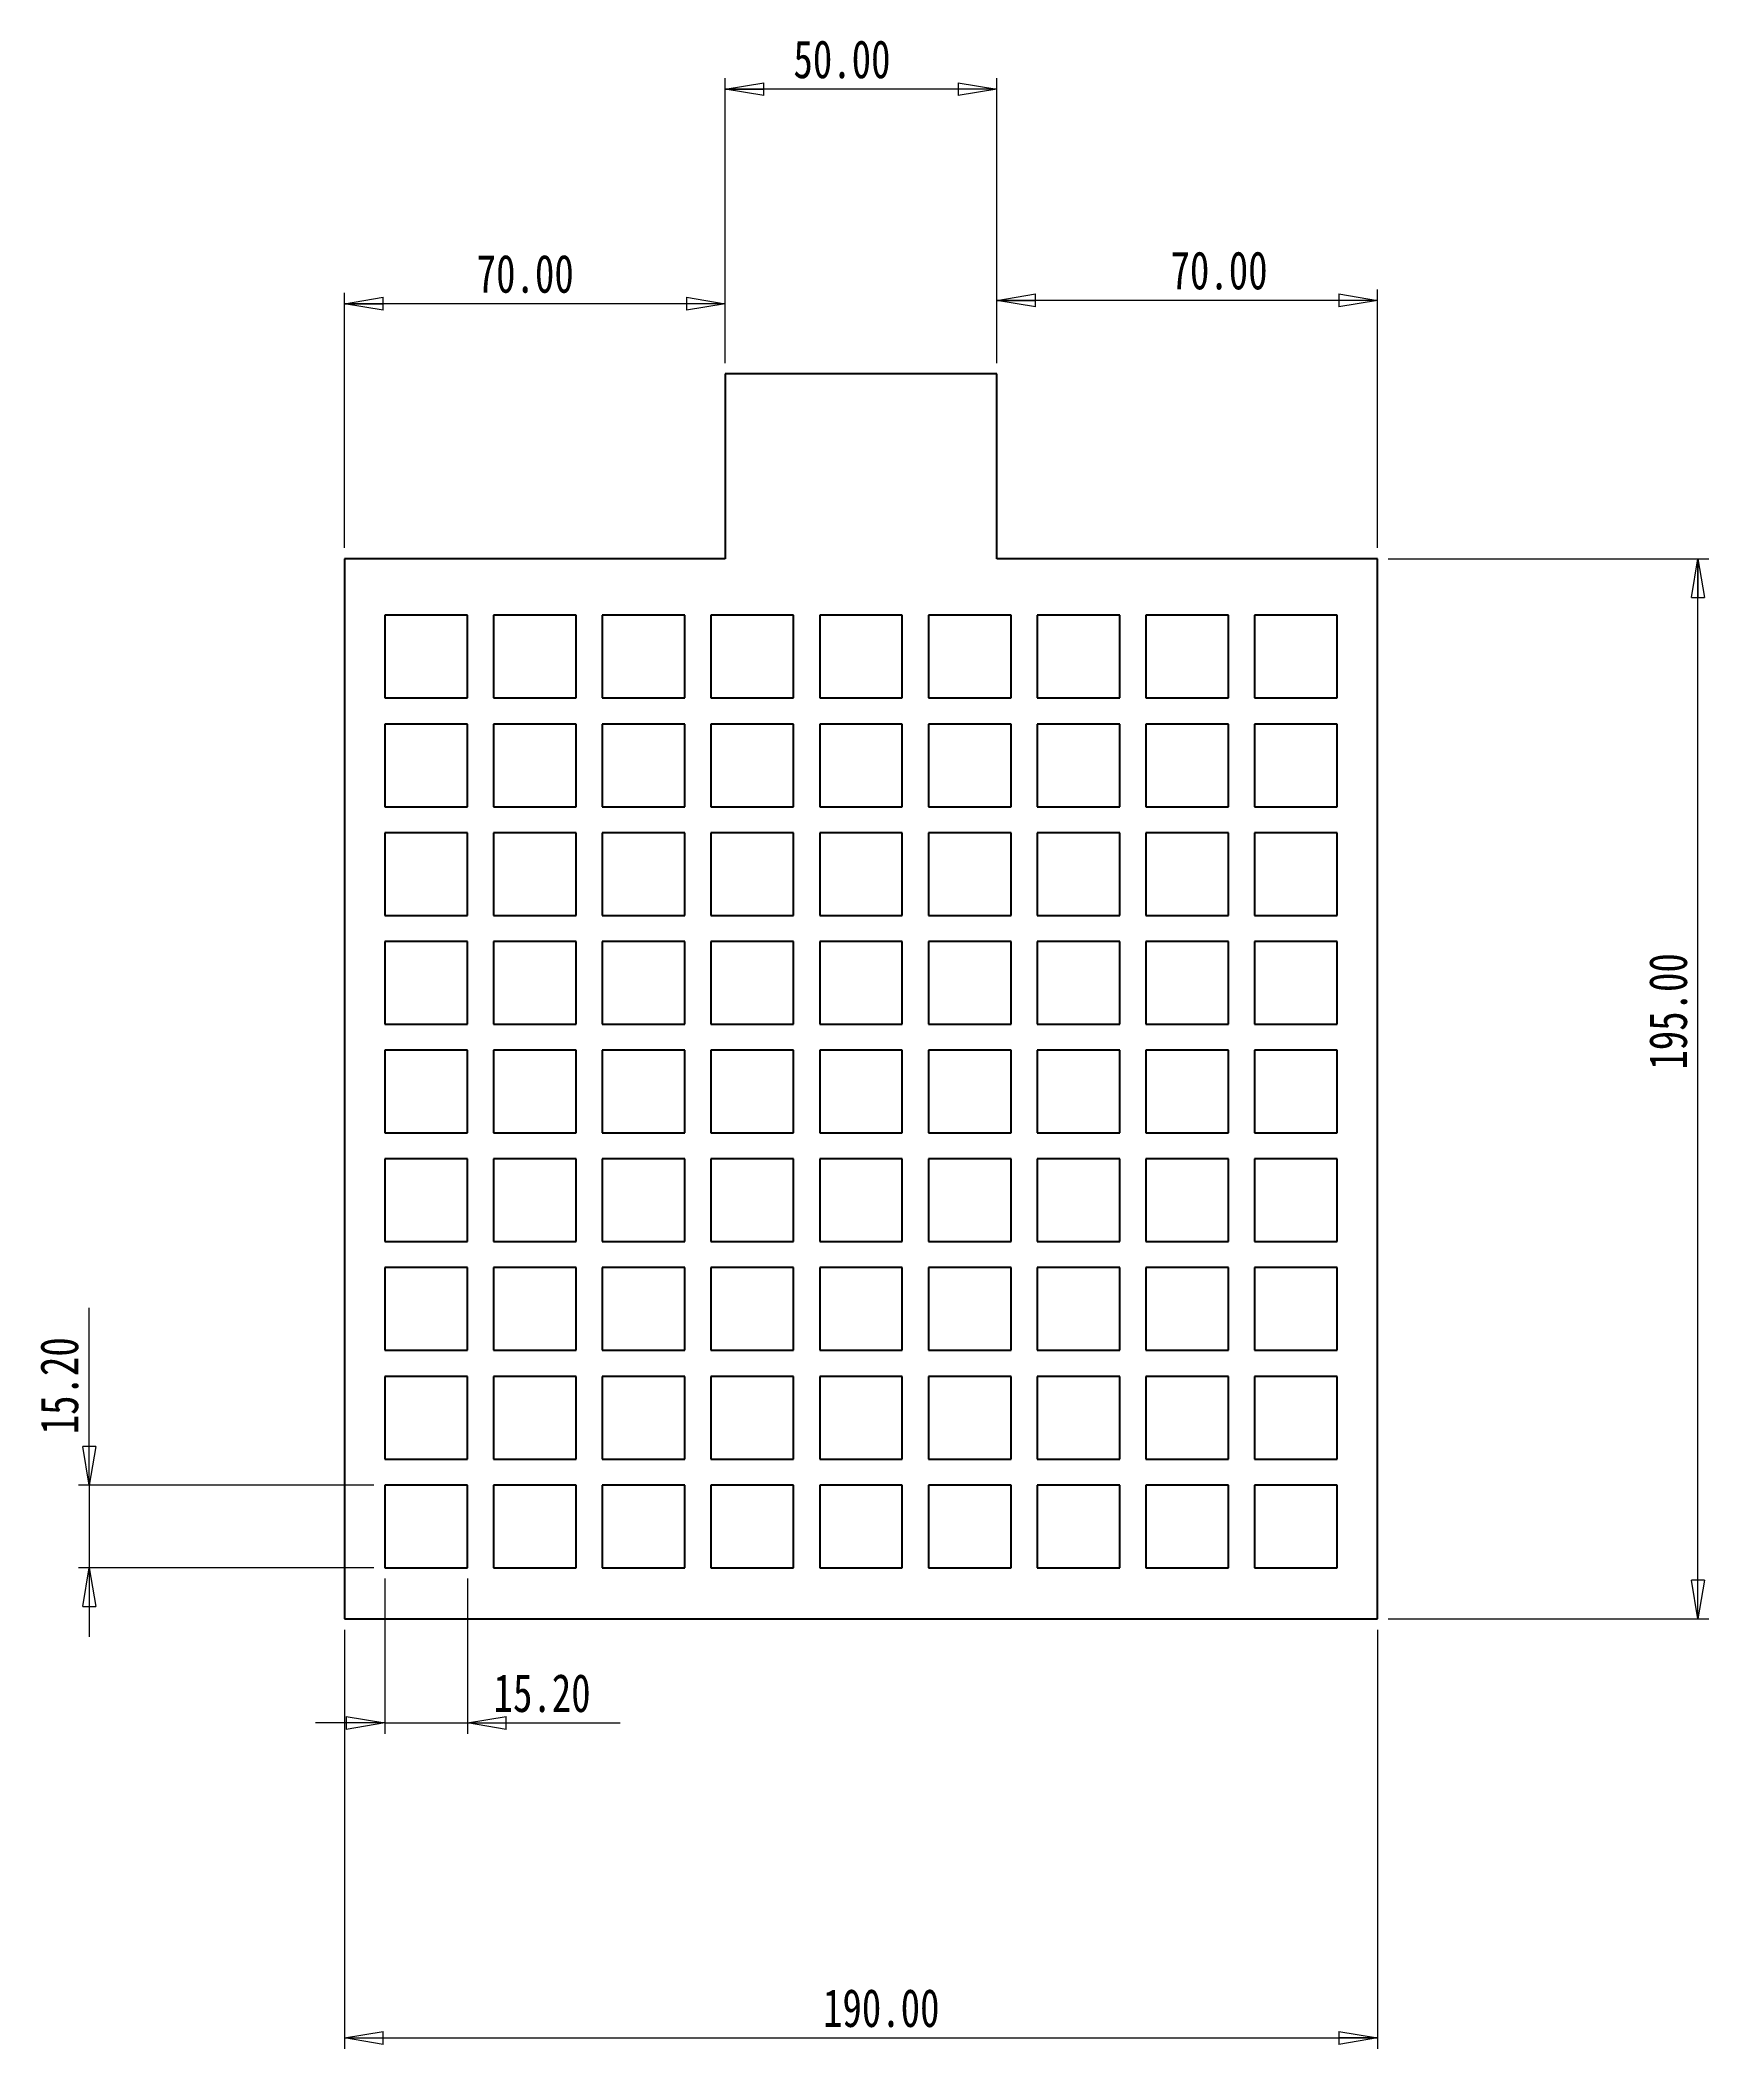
# Model space of a CAD drawing. Header units: millimetres. Extents: x 37 to 190, y 79 to 264.
import ezdxf

# ---------------------------------------------------------------- set-up
doc = ezdxf.new("R2010")
doc.units = ezdxf.units.MM
doc.styles.add('SLDTEXTSTYLE0', font='TXT', dxfattribs={"width": 0.75})
doc.dimstyles.new('SLDDIMSTYLE0', dxfattribs={"dimtxt": 3.5, "dimasz": 3.556, "dimexe": 0, "dimexo": 0.0625, "dimgap": 0.875, "dimtad": 1, "dimlfac": 2, "dimrnd": 1e-09, "dimzin": 4, "dimdsep": 46, "dimtxsty": 'SLDTEXTSTYLE0', "dimblk1": 'CLOSED', "dimblk2": 'CLOSED', "dimsah": 1, "dimcen": 0.09, "dimadec": 0, "dimazin": 1, "dimtfac": 1, "dimtofl": 0, "dimtmove": 0, "dimatfit": 3, "dimldrblk": 'CLOSED', "dimfxl": 1, "dimfrac": 2, "dimtolj": 1, "dimtzin": 12, "dimarcsym": 0})
doc.dimstyles.new('SLDDIMSTYLE1', dxfattribs={"dimtxt": 3.5, "dimasz": 3.556, "dimexe": 0, "dimexo": 0.0625, "dimgap": 0.875, "dimtad": 1, "dimlfac": 2, "dimrnd": 1e-09, "dimzin": 4, "dimdsep": 46, "dimtxsty": 'SLDTEXTSTYLE0', "dimblk1": 'CLOSED', "dimblk2": 'CLOSED', "dimsah": 1, "dimcen": 0.09, "dimadec": 0, "dimazin": 1, "dimtfac": 1, "dimtmove": 0, "dimatfit": 0, "dimldrblk": 'CLOSED', "dimfxl": 1, "dimfrac": 2, "dimtolj": 1, "dimtzin": 12, "dimarcsym": 0})

# ---------------------------------------------------------------- blocks, each defined once
blk = doc.blocks.new('_Closed')
at = {"color": 0, "linetype": 'ByBlock', "lineweight": -2}
for p, q in [((-1, 0.166667), (0, 0)), ((-1, 0.166667), (-1, -0.166667)), ((0, 0), (-1, -0.166667)), ((0, 0), (-1, 0))]:
    blk.add_line(p, q, dxfattribs=at)
blk = doc.blocks.new('_D')
at = {"color": 7, "linetype": 'Continuous', "lineweight": 0, "transparency": 16777216}
for p, q in [((64.65, 217.3), (64.65, 240.76)), ((99.65, 234.3), (99.65, 240.76)), ((99.65, 239.76), (64.65, 239.76))]:
    blk.add_line(p, q, dxfattribs=at)
at = {"color": 7, "linetype": 'Continuous', "lineweight": 18, "transparency": 16777216, "xscale": 3.556, "yscale": 3.556, "rotation": 180.0000000000004}
blk.add_blockref('_Closed', (64.65, 239.76, -0.63), dxfattribs=at)
at = {"color": 7, "linetype": 'Continuous', "lineweight": 18, "transparency": 16777216, "xscale": 3.556, "yscale": 3.556}
blk.add_blockref('_Closed', (99.65, 239.76, -0.63), dxfattribs=at)
at = {"color": 7, "linetype": 'Continuous', "lineweight": 18, "transparency": 16777216, "insert": (76.81, 244.27), "char_height": 3.5, "attachment_point": 1, "style": 'SLDTEXTSTYLE0'}
blk.add_mtext('70.00', dxfattribs=at)
blk = doc.blocks.new('_D_1')
at = {"color": 7, "linetype": 'Continuous', "lineweight": 0, "transparency": 16777216}
for p, q in [((99.65, 234.3), (99.65, 260.49)), ((124.65, 259.49), (99.65, 259.49)), ((124.65, 234.3), (124.65, 260.49))]:
    blk.add_line(p, q, dxfattribs=at)
at = {"color": 7, "linetype": 'Continuous', "lineweight": 18, "transparency": 16777216, "xscale": 3.556, "yscale": 3.556, "rotation": 180.0000000000004}
blk.add_blockref('_Closed', (99.65, 259.49, -0.63), dxfattribs=at)
at = {"color": 7, "linetype": 'Continuous', "lineweight": 18, "transparency": 16777216, "xscale": 3.556, "yscale": 3.556}
blk.add_blockref('_Closed', (124.65, 259.49, -0.63), dxfattribs=at)
at = {"color": 7, "linetype": 'Continuous', "lineweight": 18, "transparency": 16777216, "insert": (105.94, 264), "char_height": 3.5, "attachment_point": 1, "style": 'SLDTEXTSTYLE0'}
blk.add_mtext('50.00', dxfattribs=at)
blk = doc.blocks.new('_D_2')
at = {"color": 7, "linetype": 'Continuous', "lineweight": 0, "transparency": 16777216}
for p, q in [((124.65, 234.3), (124.65, 241.07)), ((159.65, 217.3), (159.65, 241.07)), ((159.65, 240.07), (124.65, 240.07))]:
    blk.add_line(p, q, dxfattribs=at)
at = {"color": 7, "linetype": 'Continuous', "lineweight": 18, "transparency": 16777216, "xscale": 3.556, "yscale": 3.556, "rotation": 180.0000000000004}
blk.add_blockref('_Closed', (124.65, 240.07, -0.63), dxfattribs=at)
at = {"color": 7, "linetype": 'Continuous', "lineweight": 18, "transparency": 16777216, "xscale": 3.556, "yscale": 3.556}
blk.add_blockref('_Closed', (159.65, 240.07, -0.63), dxfattribs=at)
at = {"color": 7, "linetype": 'Continuous', "lineweight": 18, "transparency": 16777216, "insert": (140.62, 244.58), "char_height": 3.5, "attachment_point": 1, "style": 'SLDTEXTSTYLE0'}
blk.add_mtext('70.00', dxfattribs=at)
blk = doc.blocks.new('_D_3')
at = {"color": 7, "linetype": 'Continuous', "lineweight": 0, "transparency": 16777216}
for p, q in [((160.65, 216.3), (190.13, 216.3)), ((189.13, 118.8), (189.13, 216.3)), ((160.65, 118.8), (190.13, 118.8))]:
    blk.add_line(p, q, dxfattribs=at)
at = {"color": 7, "linetype": 'Continuous', "lineweight": 18, "transparency": 16777216, "xscale": 3.556, "yscale": 3.556}
for p, rotation in [((189.13, 216.3, -0.63), 90.0000000000004), ((189.13, 118.8, -0.63), 270.0000000000004)]:
    blk.add_blockref('_Closed', p, dxfattribs=dict(at, rotation=rotation))
at = {"color": 7, "linetype": 'Continuous', "lineweight": 18, "transparency": 16777216, "insert": (184.62, 169.31), "char_height": 3.5, "attachment_point": 1, "rotation": 90, "style": 'SLDTEXTSTYLE0'}
blk.add_mtext('195.00', dxfattribs=at)
blk = doc.blocks.new('_D_4')
at = {"color": 7, "linetype": 'Continuous', "lineweight": 0, "transparency": 16777216}
for p, q in [((64.65, 117.8), (64.65, 79.25)), ((159.65, 117.8), (159.65, 79.25)), ((64.65, 80.25), (159.65, 80.25))]:
    blk.add_line(p, q, dxfattribs=at)
at = {"color": 7, "linetype": 'Continuous', "lineweight": 18, "transparency": 16777216, "xscale": 3.556, "yscale": 3.556, "rotation": 180.0000000000004}
blk.add_blockref('_Closed', (64.65, 80.25, -0.63), dxfattribs=at)
at = {"color": 7, "linetype": 'Continuous', "lineweight": 18, "transparency": 16777216, "xscale": 3.556, "yscale": 3.556}
blk.add_blockref('_Closed', (159.65, 80.25, -0.63), dxfattribs=at)
at = {"color": 7, "linetype": 'Continuous', "lineweight": 18, "transparency": 16777216, "insert": (108.66, 84.76), "char_height": 3.5, "attachment_point": 1, "style": 'SLDTEXTSTYLE0'}
blk.add_mtext('190.00', dxfattribs=at)
blk = doc.blocks.new('_D_5')
at = {"color": 7, "linetype": 'Continuous', "lineweight": 0, "transparency": 16777216}
for p, q in [((68.35, 122.5), (68.35, 108.22)), ((75.95, 122.5), (75.95, 108.22)), ((68.35, 109.22), (62, 109.22)), ((68.35, 109.22), (75.95, 109.22)), ((75.95, 109.22), (89.99, 109.22))]:
    blk.add_line(p, q, dxfattribs=at)
at = {"color": 7, "linetype": 'Continuous', "lineweight": 18, "transparency": 16777216, "xscale": 3.556, "yscale": 3.556}
blk.add_blockref('_Closed', (68.35, 109.22, -0.63), dxfattribs=at)
at = {"color": 7, "linetype": 'Continuous', "lineweight": 18, "transparency": 16777216, "xscale": 3.556, "yscale": 3.556, "rotation": 180.0000000000004}
blk.add_blockref('_Closed', (75.95, 109.22, -0.63), dxfattribs=at)
at = {"color": 7, "linetype": 'Continuous', "lineweight": 18, "transparency": 16777216, "insert": (78.36, 113.73), "char_height": 3.5, "attachment_point": 1, "style": 'SLDTEXTSTYLE0'}
blk.add_mtext('15.20', dxfattribs=at)
blk = doc.blocks.new('_D_6')
at = {"color": 7, "linetype": 'Continuous', "lineweight": 0, "transparency": 16777216}
for p, q in [((41.18, 131.1), (41.18, 147.41)), ((67.35, 131.1), (40.18, 131.1)), ((41.18, 131.1), (41.18, 123.5)), ((67.35, 123.5), (40.18, 123.5)), ((41.18, 123.5), (41.18, 117.15))]:
    blk.add_line(p, q, dxfattribs=at)
at = {"color": 7, "linetype": 'Continuous', "lineweight": 18, "transparency": 16777216, "xscale": 3.556, "yscale": 3.556}
for p, rotation in [((41.18, 131.1, -0.63), 270.0000000000004), ((41.18, 123.5, -0.63), 90.0000000000004)]:
    blk.add_blockref('_Closed', p, dxfattribs=dict(at, rotation=rotation))
at = {"color": 7, "linetype": 'Continuous', "lineweight": 18, "transparency": 16777216, "insert": (36.66, 135.77), "char_height": 3.5, "attachment_point": 1, "rotation": 90, "style": 'SLDTEXTSTYLE0'}
blk.add_mtext('15.20', dxfattribs=at)

msp = doc.modelspace()

# ---------------------------------------------------------------- linework, layer by layer
at = {"color": 7, "linetype": 'Continuous', "lineweight": 25}
for p, q in [((99.653, 233.2988), (99.653, 216.2988)), ((124.653, 233.2988), (99.653, 233.2988)), ((124.653, 216.2988), (124.653, 233.2988)), ((99.653, 216.2988), (64.653, 216.2988)), ((64.653, 216.2988), (64.653, 118.7988)), ((159.653, 216.2988), (124.653, 216.2988)), ((159.653, 118.7988), (159.653, 216.2988)), ((68.353, 211.0988), (68.353, 203.4988)), ((75.953, 211.0988), (68.353, 211.0988)), ((75.953, 203.4988), (75.953, 211.0988)), ((78.353, 211.0988), (78.353, 203.4988)), ((85.953, 211.0988), (78.353, 211.0988)), ((85.953, 203.4988), (85.953, 211.0988)), ((88.353, 211.0988), (88.353, 203.4988)), ((95.953, 211.0988), (88.353, 211.0988)), ((95.953, 203.4988), (95.953, 211.0988)), ((98.353, 211.0988), (98.353, 203.4988)), ((105.953, 211.0988), (98.353, 211.0988)), ((105.953, 203.4988), (105.953, 211.0988)), ((108.353, 211.0988), (108.353, 203.4988)), ((115.953, 211.0988), (108.353, 211.0988)), ((115.953, 203.4988), (115.953, 211.0988)), ((118.353, 211.0988), (118.353, 203.4988)), ((125.953, 211.0988), (118.353, 211.0988)), ((125.953, 203.4988), (125.953, 211.0988)), ((128.353, 211.0988), (128.353, 203.4988)), ((135.953, 211.0988), (128.353, 211.0988)), ((135.953, 203.4988), (135.953, 211.0988)), ((138.353, 211.0988), (138.353, 203.4988)), ((145.953, 211.0988), (138.353, 211.0988)), ((145.953, 203.4988), (145.953, 211.0988)), ((148.353, 211.0988), (148.353, 203.4988)), ((155.953, 211.0988), (148.353, 211.0988)), ((155.953, 203.4988), (155.953, 211.0988)), ((68.353, 203.4988), (75.953, 203.4988)), ((78.353, 203.4988), (85.953, 203.4988)), ((88.353, 203.4988), (95.953, 203.4988)), ((98.353, 203.4988), (105.953, 203.4988)), ((108.353, 203.4988), (115.953, 203.4988)), ((118.353, 203.4988), (125.953, 203.4988)), ((128.353, 203.4988), (135.953, 203.4988)), ((138.353, 203.4988), (145.953, 203.4988)), ((148.353, 203.4988), (155.953, 203.4988)), ((68.353, 201.0988), (68.353, 193.4988)), ((75.953, 201.0988), (68.353, 201.0988)), ((75.953, 193.4988), (75.953, 201.0988)), ((78.353, 201.0988), (78.353, 193.4988)), ((85.953, 201.0988), (78.353, 201.0988)), ((85.953, 193.4988), (85.953, 201.0988)), ((88.353, 201.0988), (88.353, 193.4988)), ((95.953, 201.0988), (88.353, 201.0988)), ((95.953, 193.4988), (95.953, 201.0988)), ((98.353, 201.0988), (98.353, 193.4988)), ((105.953, 201.0988), (98.353, 201.0988)), ((105.953, 193.4988), (105.953, 201.0988)), ((108.353, 201.0988), (108.353, 193.4988)), ((115.953, 201.0988), (108.353, 201.0988)), ((115.953, 193.4988), (115.953, 201.0988)), ((118.353, 201.0988), (118.353, 193.4988)), ((125.953, 201.0988), (118.353, 201.0988)), ((125.953, 193.4988), (125.953, 201.0988)), ((128.353, 201.0988), (128.353, 193.4988)), ((135.953, 201.0988), (128.353, 201.0988)), ((135.953, 193.4988), (135.953, 201.0988)), ((138.353, 201.0988), (138.353, 193.4988)), ((145.953, 201.0988), (138.353, 201.0988)), ((145.953, 193.4988), (145.953, 201.0988)), ((148.353, 201.0988), (148.353, 193.4988)), ((155.953, 201.0988), (148.353, 201.0988)), ((155.953, 193.4988), (155.953, 201.0988)), ((68.353, 193.4988), (75.953, 193.4988)), ((78.353, 193.4988), (85.953, 193.4988)), ((88.353, 193.4988), (95.953, 193.4988)), ((98.353, 193.4988), (105.953, 193.4988)), ((108.353, 193.4988), (115.953, 193.4988)), ((118.353, 193.4988), (125.953, 193.4988)), ((128.353, 193.4988), (135.953, 193.4988)), ((138.353, 193.4988), (145.953, 193.4988)), ((148.353, 193.4988), (155.953, 193.4988)), ((68.353, 191.0988), (68.353, 183.4988)), ((75.953, 191.0988), (68.353, 191.0988)), ((75.953, 183.4988), (75.953, 191.0988)), ((78.353, 191.0988), (78.353, 183.4988)), ((85.953, 191.0988), (78.353, 191.0988)), ((85.953, 183.4988), (85.953, 191.0988)), ((88.353, 191.0988), (88.353, 183.4988)), ((95.953, 191.0988), (88.353, 191.0988)), ((95.953, 183.4988), (95.953, 191.0988)), ((98.353, 191.0988), (98.353, 183.4988)), ((105.953, 191.0988), (98.353, 191.0988)), ((105.953, 183.4988), (105.953, 191.0988)), ((108.353, 191.0988), (108.353, 183.4988)), ((115.953, 191.0988), (108.353, 191.0988)), ((115.953, 183.4988), (115.953, 191.0988)), ((118.353, 191.0988), (118.353, 183.4988)), ((125.953, 191.0988), (118.353, 191.0988)), ((125.953, 183.4988), (125.953, 191.0988)), ((128.353, 191.0988), (128.353, 183.4988)), ((135.953, 191.0988), (128.353, 191.0988)), ((135.953, 183.4988), (135.953, 191.0988)), ((138.353, 191.0988), (138.353, 183.4988)), ((145.953, 191.0988), (138.353, 191.0988)), ((145.953, 183.4988), (145.953, 191.0988)), ((148.353, 191.0988), (148.353, 183.4988)), ((155.953, 191.0988), (148.353, 191.0988)), ((155.953, 183.4988), (155.953, 191.0988)), ((68.353, 183.4988), (75.953, 183.4988)), ((78.353, 183.4988), (85.953, 183.4988)), ((88.353, 183.4988), (95.953, 183.4988)), ((98.353, 183.4988), (105.953, 183.4988)), ((108.353, 183.4988), (115.953, 183.4988)), ((118.353, 183.4988), (125.953, 183.4988)), ((128.353, 183.4988), (135.953, 183.4988)), ((138.353, 183.4988), (145.953, 183.4988)), ((148.353, 183.4988), (155.953, 183.4988)), ((68.353, 181.0988), (68.353, 173.4988)), ((75.953, 181.0988), (68.353, 181.0988)), ((75.953, 173.4988), (75.953, 181.0988)), ((78.353, 181.0988), (78.353, 173.4988)), ((85.953, 181.0988), (78.353, 181.0988)), ((85.953, 173.4988), (85.953, 181.0988)), ((88.353, 181.0988), (88.353, 173.4988)), ((95.953, 181.0988), (88.353, 181.0988)), ((95.953, 173.4988), (95.953, 181.0988)), ((98.353, 181.0988), (98.353, 173.4988)), ((105.953, 181.0988), (98.353, 181.0988)), ((105.953, 173.4988), (105.953, 181.0988)), ((108.353, 181.0988), (108.353, 173.4988)), ((115.953, 181.0988), (108.353, 181.0988)), ((115.953, 173.4988), (115.953, 181.0988)), ((118.353, 181.0988), (118.353, 173.4988)), ((125.953, 181.0988), (118.353, 181.0988)), ((125.953, 173.4988), (125.953, 181.0988)), ((128.353, 181.0988), (128.353, 173.4988)), ((135.953, 181.0988), (128.353, 181.0988)), ((135.953, 173.4988), (135.953, 181.0988)), ((138.353, 181.0988), (138.353, 173.4988)), ((145.953, 181.0988), (138.353, 181.0988)), ((145.953, 173.4988), (145.953, 181.0988)), ((148.353, 181.0988), (148.353, 173.4988)), ((155.953, 181.0988), (148.353, 181.0988)), ((155.953, 173.4988), (155.953, 181.0988)), ((68.353, 173.4988), (75.953, 173.4988)), ((78.353, 173.4988), (85.953, 173.4988)), ((88.353, 173.4988), (95.953, 173.4988)), ((98.353, 173.4988), (105.953, 173.4988)), ((108.353, 173.4988), (115.953, 173.4988)), ((118.353, 173.4988), (125.953, 173.4988)), ((128.353, 173.4988), (135.953, 173.4988)), ((138.353, 173.4988), (145.953, 173.4988)), ((148.353, 173.4988), (155.953, 173.4988)), ((68.353, 171.0988), (68.353, 163.4988)), ((75.953, 171.0988), (68.353, 171.0988)), ((75.953, 163.4988), (75.953, 171.0988)), ((78.353, 171.0988), (78.353, 163.4988)), ((85.953, 171.0988), (78.353, 171.0988)), ((85.953, 163.4988), (85.953, 171.0988)), ((88.353, 171.0988), (88.353, 163.4988)), ((95.953, 171.0988), (88.353, 171.0988)), ((95.953, 163.4988), (95.953, 171.0988)), ((98.353, 171.0988), (98.353, 163.4988)), ((105.953, 171.0988), (98.353, 171.0988)), ((105.953, 163.4988), (105.953, 171.0988)), ((108.353, 171.0988), (108.353, 163.4988)), ((115.953, 171.0988), (108.353, 171.0988)), ((115.953, 163.4988), (115.953, 171.0988)), ((118.353, 171.0988), (118.353, 163.4988)), ((125.953, 171.0988), (118.353, 171.0988)), ((125.953, 163.4988), (125.953, 171.0988)), ((128.353, 171.0988), (128.353, 163.4988)), ((135.953, 171.0988), (128.353, 171.0988)), ((135.953, 163.4988), (135.953, 171.0988)), ((138.353, 171.0988), (138.353, 163.4988)), ((145.953, 171.0988), (138.353, 171.0988)), ((145.953, 163.4988), (145.953, 171.0988)), ((148.353, 171.0988), (148.353, 163.4988)), ((155.953, 171.0988), (148.353, 171.0988)), ((155.953, 163.4988), (155.953, 171.0988)), ((68.353, 163.4988), (75.953, 163.4988)), ((78.353, 163.4988), (85.953, 163.4988)), ((88.353, 163.4988), (95.953, 163.4988)), ((98.353, 163.4988), (105.953, 163.4988)), ((108.353, 163.4988), (115.953, 163.4988)), ((118.353, 163.4988), (125.953, 163.4988)), ((128.353, 163.4988), (135.953, 163.4988)), ((138.353, 163.4988), (145.953, 163.4988)), ((148.353, 163.4988), (155.953, 163.4988)), ((68.353, 161.0988), (68.353, 153.4988)), ((75.953, 161.0988), (68.353, 161.0988)), ((75.953, 153.4988), (75.953, 161.0988)), ((78.353, 161.0988), (78.353, 153.4988)), ((85.953, 161.0988), (78.353, 161.0988)), ((85.953, 153.4988), (85.953, 161.0988)), ((88.353, 161.0988), (88.353, 153.4988)), ((95.953, 161.0988), (88.353, 161.0988)), ((95.953, 153.4988), (95.953, 161.0988)), ((98.353, 161.0988), (98.353, 153.4988)), ((105.953, 161.0988), (98.353, 161.0988)), ((105.953, 153.4988), (105.953, 161.0988)), ((108.353, 161.0988), (108.353, 153.4988)), ((115.953, 161.0988), (108.353, 161.0988)), ((115.953, 153.4988), (115.953, 161.0988)), ((118.353, 161.0988), (118.353, 153.4988)), ((125.953, 161.0988), (118.353, 161.0988)), ((125.953, 153.4988), (125.953, 161.0988)), ((128.353, 161.0988), (128.353, 153.4988)), ((135.953, 161.0988), (128.353, 161.0988)), ((135.953, 153.4988), (135.953, 161.0988)), ((138.353, 161.0988), (138.353, 153.4988)), ((145.953, 161.0988), (138.353, 161.0988)), ((145.953, 153.4988), (145.953, 161.0988)), ((148.353, 161.0988), (148.353, 153.4988)), ((155.953, 161.0988), (148.353, 161.0988)), ((155.953, 153.4988), (155.953, 161.0988)), ((68.353, 153.4988), (75.953, 153.4988)), ((78.353, 153.4988), (85.953, 153.4988)), ((88.353, 153.4988), (95.953, 153.4988)), ((98.353, 153.4988), (105.953, 153.4988)), ((108.353, 153.4988), (115.953, 153.4988)), ((118.353, 153.4988), (125.953, 153.4988)), ((128.353, 153.4988), (135.953, 153.4988)), ((138.353, 153.4988), (145.953, 153.4988)), ((148.353, 153.4988), (155.953, 153.4988)), ((68.353, 151.0988), (68.353, 143.4988)), ((75.953, 151.0988), (68.353, 151.0988)), ((75.953, 143.4988), (75.953, 151.0988)), ((78.353, 151.0988), (78.353, 143.4988)), ((85.953, 151.0988), (78.353, 151.0988)), ((85.953, 143.4988), (85.953, 151.0988)), ((88.353, 151.0988), (88.353, 143.4988)), ((95.953, 151.0988), (88.353, 151.0988)), ((95.953, 143.4988), (95.953, 151.0988)), ((98.353, 151.0988), (98.353, 143.4988)), ((105.953, 151.0988), (98.353, 151.0988)), ((105.953, 143.4988), (105.953, 151.0988)), ((108.353, 151.0988), (108.353, 143.4988)), ((115.953, 151.0988), (108.353, 151.0988)), ((115.953, 143.4988), (115.953, 151.0988)), ((118.353, 151.0988), (118.353, 143.4988)), ((125.953, 151.0988), (118.353, 151.0988)), ((125.953, 143.4988), (125.953, 151.0988)), ((128.353, 151.0988), (128.353, 143.4988)), ((135.953, 151.0988), (128.353, 151.0988)), ((135.953, 143.4988), (135.953, 151.0988)), ((138.353, 151.0988), (138.353, 143.4988)), ((145.953, 151.0988), (138.353, 151.0988)), ((145.953, 143.4988), (145.953, 151.0988)), ((148.353, 151.0988), (148.353, 143.4988)), ((155.953, 151.0988), (148.353, 151.0988)), ((155.953, 143.4988), (155.953, 151.0988)), ((68.353, 143.4988), (75.953, 143.4988)), ((78.353, 143.4988), (85.953, 143.4988)), ((88.353, 143.4988), (95.953, 143.4988)), ((98.353, 143.4988), (105.953, 143.4988)), ((108.353, 143.4988), (115.953, 143.4988)), ((118.353, 143.4988), (125.953, 143.4988)), ((128.353, 143.4988), (135.953, 143.4988)), ((138.353, 143.4988), (145.953, 143.4988)), ((148.353, 143.4988), (155.953, 143.4988)), ((68.353, 141.0988), (68.353, 133.4988)), ((75.953, 141.0988), (68.353, 141.0988)), ((75.953, 133.4988), (75.953, 141.0988)), ((78.353, 141.0988), (78.353, 133.4988)), ((85.953, 141.0988), (78.353, 141.0988)), ((85.953, 133.4988), (85.953, 141.0988)), ((88.353, 141.0988), (88.353, 133.4988)), ((95.953, 141.0988), (88.353, 141.0988)), ((95.953, 133.4988), (95.953, 141.0988)), ((98.353, 141.0988), (98.353, 133.4988)), ((105.953, 141.0988), (98.353, 141.0988)), ((105.953, 133.4988), (105.953, 141.0988)), ((108.353, 141.0988), (108.353, 133.4988)), ((115.953, 141.0988), (108.353, 141.0988)), ((115.953, 133.4988), (115.953, 141.0988)), ((118.353, 141.0988), (118.353, 133.4988)), ((125.953, 141.0988), (118.353, 141.0988)), ((125.953, 133.4988), (125.953, 141.0988)), ((128.353, 141.0988), (128.353, 133.4988)), ((135.953, 141.0988), (128.353, 141.0988)), ((135.953, 133.4988), (135.953, 141.0988)), ((138.353, 141.0988), (138.353, 133.4988)), ((145.953, 141.0988), (138.353, 141.0988)), ((145.953, 133.4988), (145.953, 141.0988)), ((148.353, 141.0988), (148.353, 133.4988)), ((155.953, 141.0988), (148.353, 141.0988)), ((155.953, 133.4988), (155.953, 141.0988)), ((68.353, 133.4988), (75.953, 133.4988)), ((78.353, 133.4988), (85.953, 133.4988)), ((88.353, 133.4988), (95.953, 133.4988)), ((98.353, 133.4988), (105.953, 133.4988)), ((108.353, 133.4988), (115.953, 133.4988)), ((118.353, 133.4988), (125.953, 133.4988)), ((128.353, 133.4988), (135.953, 133.4988)), ((138.353, 133.4988), (145.953, 133.4988)), ((148.353, 133.4988), (155.953, 133.4988)), ((75.953, 131.0988), (68.353, 131.0988)), ((68.353, 131.0988), (68.353, 123.4988)), ((75.953, 123.4988), (75.953, 131.0988)), ((85.953, 131.0988), (78.353, 131.0988)), ((78.353, 131.0988), (78.353, 123.4988)), ((85.953, 123.4988), (85.953, 131.0988)), ((88.353, 131.0988), (88.353, 123.4988)), ((95.953, 131.0988), (88.353, 131.0988)), ((95.953, 123.4988), (95.953, 131.0988)), ((98.353, 131.0988), (98.353, 123.4988)), ((105.953, 131.0988), (98.353, 131.0988)), ((105.953, 123.4988), (105.953, 131.0988)), ((108.353, 131.0988), (108.353, 123.4988)), ((115.953, 131.0988), (108.353, 131.0988)), ((115.953, 123.4988), (115.953, 131.0988)), ((118.353, 131.0988), (118.353, 123.4988)), ((125.953, 131.0988), (118.353, 131.0988)), ((125.953, 123.4988), (125.953, 131.0988)), ((128.353, 131.0988), (128.353, 123.4988)), ((135.953, 131.0988), (128.353, 131.0988)), ((135.953, 123.4988), (135.953, 131.0988)), ((138.353, 131.0988), (138.353, 123.4988)), ((145.953, 131.0988), (138.353, 131.0988)), ((145.953, 123.4988), (145.953, 131.0988)), ((148.353, 131.0988), (148.353, 123.4988)), ((155.953, 131.0988), (148.353, 131.0988)), ((155.953, 123.4988), (155.953, 131.0988)), ((68.353, 123.4988), (75.953, 123.4988)), ((78.353, 123.4988), (85.953, 123.4988)), ((88.353, 123.4988), (95.953, 123.4988)), ((98.353, 123.4988), (105.953, 123.4988)), ((108.353, 123.4988), (115.953, 123.4988)), ((118.353, 123.4988), (125.953, 123.4988)), ((128.353, 123.4988), (135.953, 123.4988)), ((138.353, 123.4988), (145.953, 123.4988)), ((148.353, 123.4988), (155.953, 123.4988)), ((64.653, 118.7988), (159.653, 118.7988))]:
    msp.add_line(p, q, dxfattribs=at)

# ---------------------------------------------------------------- dimensions: what is measured, and where the dimension line sits
at = {"color": 7, "linetype": 'Continuous', "lineweight": 18}
for base, p1, p2, dimstyle, picture, middle in [((99.653, 259.4871), (124.653, 233.2988), (99.653, 233.2988), 'SLDDIMSTYLE1', '_D_1', (111.7612, 259.4871)), ((64.653, 239.7601), (99.653, 233.2988), (64.653, 216.2988), 'SLDDIMSTYLE0', '_D', (82.633, 239.7601)), ((124.653, 240.0683), (159.653, 216.2988), (124.653, 233.2988), 'SLDDIMSTYLE0', '_D_2', (146.4376, 240.0683)), ((75.953, 109.2227), (68.353, 123.4988), (75.953, 123.4988), 'SLDDIMSTYLE1', '_D_5', (84.1742, 109.2227)), ((159.653, 80.2486), (64.653, 118.7988), (159.653, 118.7988), 'SLDDIMSTYLE0', '_D_4', (115.7682, 80.2486))]:
    dim = msp.add_linear_dim(base=base, p1=p1, p2=p2, dimstyle=dimstyle, dxfattribs=at)
    dim.commit()
    dim.dimension.update_dxf_attribs({"geometry": picture, "text_midpoint": middle, "dimtype": 160})
for base, p1, p2, dimstyle, picture, middle in [((189.1281, 216.2988), (159.653, 118.7988), (159.653, 216.2988), 'SLDDIMSTYLE0', '_D_3', (189.1281, 176.4178)), ((41.1754, 123.4988), (68.353, 131.0988), (68.353, 123.4988), 'SLDDIMSTYLE1', '_D_6', (41.1754, 141.5873))]:
    dim = msp.add_linear_dim(base=base, p1=p1, p2=p2, angle=90, dimstyle=dimstyle, dxfattribs=at)
    dim.commit()
    dim.dimension.update_dxf_attribs({"geometry": picture, "text_midpoint": middle, "dimtype": 160})

doc.saveas('drawing.dxf')
